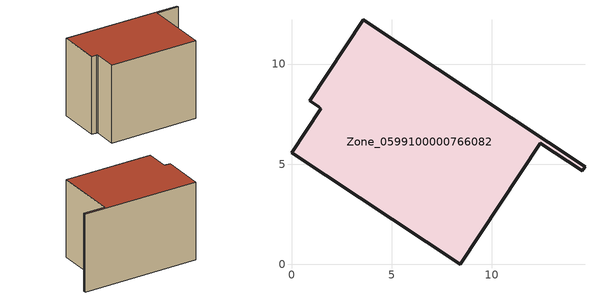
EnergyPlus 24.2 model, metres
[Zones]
Zone_0599100000766082
 floor ground (C_G): 1.35,7.88 0.92,8.17 3.59,12.21 14.66,4.88 14.51,4.66 12.43,6.04 8.43,0 0,5.58 1.46,7.78 z1.62
 wall outside (C_F): 0,5.58 8.43,0 12.43,6.04 14.51,4.66 14.66,4.88 3.59,12.21 0.92,8.17 1.35,7.88 1.46,7.78 0,5.58 z1.62:10.45
 roof outside (C_R): 0.92,8.17 1.35,7.88 1.46,7.78 0,5.58 8.43,0 12.43,6.04 14.51,4.66 14.66,4.88 3.59,12.21 z10.45
[BUILDING]
Pand.0599100000766082: North Axis=0; Terrain=City; Loads Convergence Tolerance Value=0.04; Temperature Convergence Tolerance Value=0.4; Solar Distribution=FullExterior; Maximum Number of Warmup Days=25; Minimum Number of Warmup Days=1
[Site:Location]
Rotterdam.The.Hague.AP_ZH_NLD Design_Conditions: Latitude=51.96; Longitude=4.45; Time Zone=1; Elevation=-4.5
[SITE:GROUNDTEMPERATURE:BUILDINGSURFACE]
18, 18, 18, 18, 18, 18, 18, 18, 18, 18, 18, 18
[MATERIAL] Thermal Absorptance=0.9; Solar Absorptance=0.7; Visible Absorptance=0.7
Name | Roughness | Thickness | Conductivity | Density | Specific Heat
G.TI.2006-2014 | MediumSmooth | 0.15 | 0.06 | 540 | 1210
F.TI.2006-2014 | Rough | 0.3 | 0.12 | 1920 | 840
R.TI.2006-2014 | MediumRough | 0.2 | 0.08 | 1500 | 1000
[CONSTRUCTION]
C_G: G.TI.2006-2014
C_F: F.TI.2006-2014
C_R: R.TI.2006-2014
[ZONE]
Zone_0599100000766082: Type=1; Multiplier=1; Ceiling Height=Autocalculate; Volume=Autocalculate; Floor Area=autocalculate; Part of Total Floor Area=Yes
[ZONEINFILTRATION:DESIGNFLOWRATE]
Infil_Zone_0599100000766082: Zone or ZoneList or Space or SpaceList=Zone_0599100000766082; Schedule=AlwaysOn; Design Flow Rate Calculation Method=Flow/Area; Flow Rate per Floor Area=0.0015; Constant Term Coefficient=1; Temperature Term Coefficient=0; Velocity Term Coefficient=0; Velocity Squared Term Coefficient=0
[HVACTEMPLATE:ZONE:IDEALLOADSAIRSYSTEM]
Zone_0599100000766082: Maximum Heating Supply Air Temperature=50; Minimum Cooling Supply Air Temperature=13; Maximum Heating Supply Air Humidity Ratio=0.0156; Minimum Cooling Supply Air Humidity Ratio=0.0077; Heating Limit=NoLimit; Cooling Limit=NoLimit; Dehumidification Control Type=ConstantSensibleHeatRatio; Cooling Sensible Heat Ratio=0.7; Dehumidification Setpoint=60; Humidification Control Type=None; Humidification Setpoint=30; Outdoor Air Method=None; Outdoor Air Flow Rate per Person=0.00944; Outdoor Air Flow Rate per Zone Floor Area=0; Outdoor Air Flow Rate per Zone=0; Demand Controlled Ventilation Type=None; Outdoor Air Economizer Type=NoEconomizer; Heat Recovery Type=None; Sensible Heat Recovery Effectiveness=0.7; Latent Heat Recovery Effectiveness=0.65
[ZONECONTROL:THERMOSTAT]
ThermostatControl_Zone_0599100000766082: Zone or ZoneList=Zone_0599100000766082; Control Type Schedule=DualSetpointControlType; Control 1=Thermostat_Zone_0599100000766082; Temperature Difference Between Cutout And Setpoint=0
[THERMOSTATSETPOINT:DUALSETPOINT]
Thermostat_Zone_0599100000766082: Heating Setpoint Temperature Schedule=HeatingSetpoint_Zone_0599100000766082; Cooling Setpoint Temperature Schedule=CoolingSetpoint_Zone_0599100000766082
[SCHEDULE:COMPACT]
HeatingSetpoint_Zone_0599100000766082: Through: 12/31, For: AllDays, Until: 24:00, 21
CoolingSetpoint_Zone_0599100000766082: Through: 12/31, For: AllDays, Until: 24:00, 24
DualSetpointControlType: Through: 12/31, For: AllDays, Until: 24:00, 4
AlwaysOn: Through: 12/31, For: AllDays, Until: 24:00, 1
